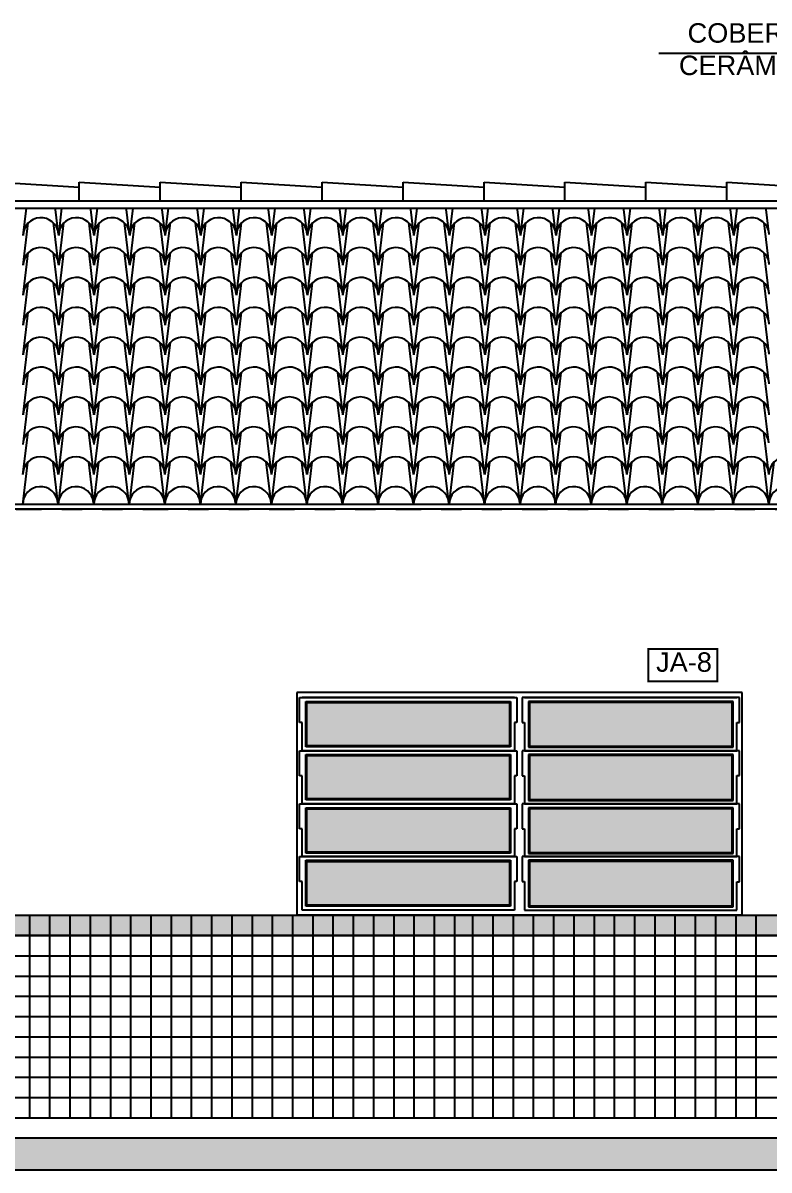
# Model space of a CAD drawing. Extents: x 183 to 373, y 23 to 105.
# Drawn here: x 228.38 to 232.07, y 56.92 to 62.59 of the extents above; entities that cross this region are included whole.
import ezdxf

# ---------------------------------------------------------------- set-up
doc = ezdxf.new("R2010")
doc.units = 0
doc.header["$LTSCALE"] = 0.005
doc.linetypes.add('C5', pattern=[60, 50, -5, 0, -5])
doc.linetypes.add('TRAÇO-2PTOS_P', pattern=[0.625, 0.25, -0.125, 0, -0.125, 0, -0.125])
doc.layers.get('0').update_dxf_attribs({"linetype": 'CONTINUOUS'})
for name, color, linetype in [('01', 1, 'CONTINUOUS'), ('0_HATCH', 1, 'CONTINUOUS'), ('252', 252, 'CONTINUOUS'), ('A-01', 1, 'CONTINUOUS'), ('A-CHAO_FACHADA', 8, 'CONTINUOUS'), ('A-COTAS', 1, 'CONTINUOUS'), ('A-HACH', 1, 'CONTINUOUS'), ('ARQ-EXO-1_100', 251, 'C5'), ('ARQ-SMB-1_100', 1, 'CONTINUOUS'), ('ARQ-TXT-1_075', 2, 'CONTINUOUS'), ('BL-AR-TELHA 2', 2, 'CONTINUOUS'), ('TELHA', 3, 'CONTINUOUS')]:
    doc.layers.add(name, color=color, linetype=linetype)
doc.styles.add('ESC-50-A20', font='arial.ttf', dxfattribs={"height": 0.1})
doc.styles.add('FNDE Texto Cota 0025', font='verdana.ttf', dxfattribs={"height": 0.04})
doc.dimstyles.new('FNDE 1-0025', dxfattribs={"dimscale": 5, "dimtxt": 0.04, "dimasz": 0.01, "dimexe": 0.15, "dimexo": 0.15, "dimgap": 0.005, "dimtad": 1, "dimzin": 1, "dimdsep": 46, "dimtxsty": 'FNDE Texto Cota 0025', "dimblk": 'tic', "dimcen": 0.015, "dimdle": 0.15, "dimse1": 1, "dimse2": 1, "dimclrd": 251, "dimclre": 251, "dimclrt": 256, "dimaunit": 1, "dimadec": 3, "dimazin": 0, "dimtfac": 1, "dimtix": 1, "dimtmove": 2, "dimatfit": 3, "dimfxl": 0.15, "dimtvp": 1, "dimtolj": 1, "dimtzin": 0, "dimarcsym": 0})

# ---------------------------------------------------------------- blocks, each defined once
blk = doc.blocks.new('tic')
at = {"color": 251}
for p, q in [((-1, 0), (1, 0)), ((0, -1), (0, 1))]:
    blk.add_line(p, q, dxfattribs=at)
blk.add_line((-0.6, -0.6), (0.6, 0.6))

msp = doc.modelspace()

# ---------------------------------------------------------------- hatches: boundary and pattern name
at = {"layer": '0_HATCH'}
msp.add_hatch(color=160, dxfattribs=at).paths.add_polyline_path([(265.7723, 58.0804), (208.5873, 58.0804), (208.5873, 58.1804), (265.7723, 58.1804)])
at = {"layer": 'A-COTAS'}
h = msp.add_hatch(color=256, dxfattribs=at)
h.set_gradient(color1=(91, 91, 91), one_color=1, tint=1, name='INVHEMISPHERICAL')
h.paths.add_polyline_path([(229.7867, 59.2318), (229.7867, 59.0173), (230.7879, 59.0173), (230.7879, 59.2318)])
h.paths.add_polyline_path([(229.7867, 58.9693), (229.7867, 58.7548), (230.7879, 58.7548), (230.7879, 58.9693)])
h.paths.add_polyline_path([(229.7867, 58.7068), (229.7867, 58.4923), (230.7879, 58.4923), (230.7879, 58.7068)])
h.paths.add_polyline_path([(229.7867, 58.4468), (229.7867, 58.2298), (230.7879, 58.2298), (230.7879, 58.4468)])
h.paths.add_polyline_path([(231.8879, 59.015), (231.8879, 59.2318), (230.8867, 59.2318), (230.8867, 59.015)])
h.paths.add_polyline_path([(231.8879, 58.7525), (231.8879, 58.9693), (230.8867, 58.9693), (230.8867, 58.7525)])
h.paths.add_polyline_path([(231.8879, 58.49), (231.8879, 58.7068), (230.8867, 58.7068), (230.8867, 58.49)])
h.paths.add_polyline_path([(230.8867, 58.4468), (230.8867, 58.2275), (231.8879, 58.2275), (231.8879, 58.4468)])
at = {"layer": 'A-HACH'}
msp.add_hatch(color=254, dxfattribs=at).paths.add_polyline_path([(206.7463, 57.0804), (206.7463, 56.9223), (267.1707, 56.9223), (267.1707, 57.0804)])

# ---------------------------------------------------------------- linework, layer by layer
at = {"layer": '01', "color": 251}
msp.add_line((208.5873, 58.0804, -6.6453), (265.7723, 58.0804, -6.6453), dxfattribs=at)
at = {"layer": '252'}
for p, q in [((228.4173, 57.1804, 6.6453), (228.4173, 58.1804, 6.6453)), ((228.5173, 57.1804, 6.6453), (228.5173, 58.1804, 6.6453)), ((228.5173, 57.1804, 6.6453), (228.5173, 58.1804, 6.6453)), ((228.6173, 57.1804, 6.6453), (228.6173, 58.1804, 6.6453)), ((228.7173, 57.1804, 6.6453), (228.7173, 58.1804, 6.6453)), ((228.8173, 57.1804, 6.6453), (228.8173, 58.1804, 6.6453)), ((228.9173, 57.1804, 6.6453), (228.9173, 58.1804, 6.6453)), ((229.0173, 57.1804, 6.6453), (229.0173, 58.1804, 6.6453)), ((229.1173, 57.1804, 6.6453), (229.1173, 58.1804, 6.6453)), ((229.2173, 57.1804, 6.6453), (229.2173, 58.1804, 6.6453)), ((229.3173, 57.1804, 6.6453), (229.3173, 58.1804, 6.6453)), ((229.4173, 57.1804, 6.6453), (229.4173, 58.1804, 6.6453)), ((229.5173, 57.1804, 6.6453), (229.5173, 58.1804, 6.6453)), ((229.6173, 57.1804, 6.6453), (229.6173, 58.1804, 6.6453)), ((229.7173, 57.1804, 6.6453), (229.7173, 58.1804, 6.6453)), ((229.8173, 57.1804, 6.6453), (229.8173, 58.1804, 6.6453)), ((229.9173, 57.1804, 6.6453), (229.9173, 58.1804, 6.6453)), ((230.0173, 57.1804, 6.6453), (230.0173, 58.1804, 6.6453)), ((230.1173, 57.1804, 6.6453), (230.1173, 58.1804, 6.6453)), ((230.1173, 57.1804, 6.6453), (230.1173, 58.1804, 6.6453)), ((230.2173, 57.1804, 6.6453), (230.2173, 58.1804, 6.6453)), ((230.3173, 57.1804, 6.6453), (230.3173, 58.1804, 6.6453)), ((230.4173, 57.1804, 6.6453), (230.4173, 58.1804, 6.6453)), ((230.4173, 57.1804, 6.6453), (230.4173, 58.1804, 6.6453)), ((230.5173, 57.1804, 6.6453), (230.5173, 58.1804, 6.6453)), ((230.6073, 57.1804, 9.9679), (230.6073, 58.1804, 9.9679)), ((230.7073, 57.1804, 9.9679), (230.7073, 58.1804, 9.9679)), ((230.8073, 57.1804, 9.9679), (230.8073, 58.1804, 9.9679)), ((230.9073, 57.1804, 9.9679), (230.9073, 58.1804, 9.9679)), ((231.0073, 57.1804, 9.9679), (231.0073, 58.1804, 9.9679)), ((231.1073, 57.1804, 9.9679), (231.1073, 58.1804, 9.9679)), ((231.2073, 57.1804, 9.9679), (231.2073, 58.1804, 9.9679)), ((231.3073, 57.1804, 9.9679), (231.3073, 58.1804, 9.9679)), ((231.4073, 57.1804, 9.9679), (231.4073, 58.1804, 9.9679)), ((231.5073, 57.1804, 9.9679), (231.5073, 58.1804, 9.9679)), ((231.6073, 57.1804, 9.9679), (231.6073, 58.1804, 9.9679)), ((231.7073, 57.1804, 9.9679), (231.7073, 58.1804, 9.9679)), ((231.8073, 57.1804, 9.9679), (231.8073, 58.1804, 9.9679)), ((231.9073, 57.1804, 9.9679), (231.9073, 58.1804, 9.9679)), ((232.0073, 57.1804, 9.9679), (232.0073, 58.1804, 9.9679)), ((208.5873, 57.9804, 3.3226), (265.7723, 57.9804, -3.3226)), ((208.5873, 57.8804, 3.3226), (265.7723, 57.8804, -3.3226)), ((208.5873, 57.7804, 3.3226), (265.7723, 57.7804, -3.3226)), ((208.5873, 57.6804, 3.3226), (265.7723, 57.6804, -3.3226)), ((208.5873, 57.5804, 3.3226), (265.7723, 57.5804, -3.3226)), ((208.5873, 57.4804, 3.3226), (265.7723, 57.4804, -3.3226)), ((208.5873, 57.3804, 3.3226), (265.7723, 57.3804, -3.3226)), ((208.5873, 57.2804, 3.3226), (265.7723, 57.2804, -3.3226))]:
    msp.add_line(p, q, dxfattribs=at)
at = {"layer": '252', "linetype": 'Continuous', "elevation": 3.3226}
msp.add_lwpolyline([(265.7723, 58.0804), (208.5873, 58.0804), (208.5873, 58.1804), (265.7723, 58.1804)], close=True, dxfattribs=at)
at = {"layer": 'A-01', "color": 3}
for p, q in [((228.2622, 61.7999), (228.6622, 61.7753)), ((228.6622, 61.7999), (229.0622, 61.7753)), ((228.6622, 61.7078), (228.6622, 61.7999)), ((229.0622, 61.7078), (229.0622, 61.7999)), ((229.0622, 61.7999), (229.4622, 61.7753)), ((229.4622, 61.7078), (229.4622, 61.7999)), ((229.4622, 61.7999), (229.8622, 61.7753)), ((229.8622, 61.7078), (229.8622, 61.7999)), ((229.8622, 61.7999), (230.2622, 61.7753)), ((230.2622, 61.7999), (230.6622, 61.7753)), ((230.2622, 61.7078), (230.2622, 61.7999)), ((230.6622, 61.7078), (230.6622, 61.7999)), ((230.6622, 61.7999), (231.0622, 61.7753)), ((231.0622, 61.7078), (231.0622, 61.7999)), ((231.0622, 61.7999), (231.4622, 61.7753)), ((231.4622, 61.7078), (231.4622, 61.7999)), ((231.4622, 61.7999), (231.8622, 61.7753)), ((231.8622, 61.7999), (232.2622, 61.7753)), ((231.8622, 61.7078), (231.8622, 61.7999)), ((212.5123, 61.7078), (261.8473, 61.7078)), ((212.5123, 61.6717), (261.8473, 61.6717))]:
    msp.add_line(p, q, dxfattribs=at)
at = {"layer": 'A-01', "color": 5}
msp.add_line((207.9873, 57.1804), (266.3723, 57.1804), dxfattribs=at)
at = {"layer": 'A-01', "color": 8}
msp.add_line((267.1707, 56.9223), (206.7463, 56.9223), dxfattribs=at)
at = {"layer": 'A-CHAO_FACHADA', "color": 6}
msp.add_line((267.1707, 57.0804), (206.7463, 57.0804), dxfattribs=at)
at = {"layer": 'A-COTAS'}
for p, q in [((231.9373, 59.2812), (229.7373, 59.2812)), ((229.7373, 59.2812), (229.7373, 58.1812)), ((229.75, 59.2558), (230.8246, 59.2558)), ((229.75, 59.1323), (229.75, 59.2558)), ((230.8119, 59.2558), (229.7627, 59.2558)), ((230.8246, 59.2558), (230.8246, 59.1323)), ((231.9246, 59.2558), (230.85, 59.2558)), ((230.85, 59.2558), (230.85, 59.1323)), ((230.8627, 59.2558), (231.9119, 59.2558)), ((231.9246, 59.1325), (231.9246, 59.2558)), ((231.9373, 58.1812), (231.9373, 59.2812)), ((229.7817, 59.2368), (230.7929, 59.2368)), ((229.7817, 59.0123), (229.7817, 59.2368)), ((229.7867, 59.2318), (230.7879, 59.2318)), ((229.7867, 59.0173), (229.7867, 59.2318)), ((230.7879, 59.2318), (230.7879, 59.0173)), ((230.7929, 59.2368), (230.7929, 59.0123)), ((231.8929, 59.2368), (230.8817, 59.2368)), ((230.8817, 59.2368), (230.8817, 59.01)), ((231.8879, 59.2318), (230.8867, 59.2318)), ((230.8867, 59.2318), (230.8867, 59.015)), ((231.8879, 59.015), (231.8879, 59.2318)), ((231.8929, 59.01), (231.8929, 59.2368)), ((229.7627, 59.1323), (229.75, 59.1323)), ((229.7627, 58.9933), (229.7627, 59.1323)), ((230.8246, 59.1323), (230.8119, 59.1323)), ((230.8119, 59.1323), (230.8119, 58.9933)), ((230.85, 59.1323), (230.8627, 59.1323)), ((230.8627, 59.1323), (230.8627, 58.9933)), ((231.9119, 58.9933), (231.9119, 59.1325)), ((231.9119, 59.1325), (231.9246, 59.1325)), ((229.75, 58.9933), (230.8246, 58.9933)), ((229.75, 58.8698), (229.75, 58.9933)), ((230.8119, 58.9933), (229.7627, 58.9933)), ((230.8119, 58.9933), (229.7627, 58.9933)), ((230.7929, 59.0123), (229.7817, 59.0123)), ((229.7817, 58.9743), (230.7929, 58.9743)), ((229.7817, 58.7498), (229.7817, 58.9743)), ((230.7879, 59.0173), (229.7867, 59.0173)), ((229.7867, 58.9693), (230.7879, 58.9693)), ((229.7867, 58.7548), (229.7867, 58.9693)), ((230.7879, 58.9693), (230.7879, 58.7548)), ((230.7929, 58.9743), (230.7929, 58.7498)), ((230.8246, 58.9933), (230.8246, 58.8698)), ((231.9246, 58.9933), (230.85, 58.9933)), ((230.85, 58.9933), (230.85, 58.8698)), ((230.8627, 58.9933), (231.9119, 58.9933)), ((230.8627, 58.9933), (231.9119, 58.9933)), ((230.8817, 59.01), (231.8929, 59.01)), ((231.8929, 58.9743), (230.8817, 58.9743)), ((230.8817, 58.9743), (230.8817, 58.7475)), ((230.8867, 59.015), (231.8879, 59.015)), ((231.8879, 58.9693), (230.8867, 58.9693)), ((230.8867, 58.9693), (230.8867, 58.7525)), ((231.8879, 58.7525), (231.8879, 58.9693)), ((231.8929, 58.7475), (231.8929, 58.9743)), ((231.9246, 58.87), (231.9246, 58.9933)), ((229.7627, 58.8698), (229.75, 58.8698)), ((229.7627, 58.7308), (229.7627, 58.8698)), ((230.8246, 58.8698), (230.8119, 58.8698)), ((230.8119, 58.8698), (230.8119, 58.7308)), ((230.85, 58.8698), (230.8627, 58.8698)), ((230.8627, 58.8698), (230.8627, 58.7308)), ((231.9119, 58.7308), (231.9119, 58.87)), ((231.9119, 58.87), (231.9246, 58.87)), ((230.7929, 58.7498), (229.7817, 58.7498)), ((230.7879, 58.7548), (229.7867, 58.7548)), ((230.8817, 58.7475), (231.8929, 58.7475)), ((230.8867, 58.7525), (231.8879, 58.7525)), ((229.75, 58.7308), (230.8246, 58.7308)), ((229.75, 58.6073), (229.75, 58.7308)), ((230.8119, 58.7308), (229.7627, 58.7308)), ((230.8119, 58.7308), (229.7627, 58.7308)), ((229.7817, 58.7118), (230.7929, 58.7118)), ((229.7817, 58.4873), (229.7817, 58.7118)), ((229.7867, 58.7068), (230.7879, 58.7068)), ((229.7867, 58.4923), (229.7867, 58.7068)), ((230.7879, 58.7068), (230.7879, 58.4923)), ((230.7929, 58.7118), (230.7929, 58.4873)), ((230.8246, 58.7308), (230.8246, 58.6073)), ((231.9246, 58.7308), (230.85, 58.7308)), ((230.85, 58.7308), (230.85, 58.6073)), ((230.8627, 58.7308), (231.9119, 58.7308)), ((230.8627, 58.7308), (231.9119, 58.7308)), ((231.8929, 58.7118), (230.8817, 58.7118)), ((230.8817, 58.7118), (230.8817, 58.485)), ((231.8879, 58.7068), (230.8867, 58.7068)), ((230.8867, 58.7068), (230.8867, 58.49)), ((231.8879, 58.49), (231.8879, 58.7068)), ((231.8929, 58.485), (231.8929, 58.7118)), ((231.9246, 58.6075), (231.9246, 58.7308)), ((229.7627, 58.6073), (229.75, 58.6073)), ((229.7627, 58.4708), (229.7627, 58.6073)), ((230.8246, 58.6073), (230.8119, 58.6073)), ((230.8119, 58.6073), (230.8119, 58.4708)), ((230.85, 58.6073), (230.8627, 58.6073)), ((230.8627, 58.6073), (230.8627, 58.4708)), ((231.9119, 58.4708), (231.9119, 58.6075)), ((231.9119, 58.6075), (231.9246, 58.6075)), ((229.75, 58.4708), (230.8246, 58.4708)), ((229.75, 58.3473), (229.75, 58.4708)), ((230.8119, 58.4708), (229.7627, 58.4708)), ((230.8119, 58.4708), (229.7627, 58.4708)), ((230.7929, 58.4873), (229.7817, 58.4873)), ((230.7879, 58.4923), (229.7867, 58.4923)), ((230.8246, 58.4708), (230.8246, 58.3473)), ((231.9246, 58.4708), (230.85, 58.4708)), ((230.85, 58.4708), (230.85, 58.3473)), ((230.8627, 58.4708), (231.9119, 58.4708)), ((230.8627, 58.4708), (231.9119, 58.4708)), ((230.8817, 58.485), (231.8929, 58.485)), ((230.8867, 58.49), (231.8879, 58.49)), ((231.9246, 58.345), (231.9246, 58.4708)), ((229.7817, 58.4518), (230.7929, 58.4518)), ((229.7817, 58.2248), (229.7817, 58.4518)), ((229.7867, 58.4468), (230.7879, 58.4468)), ((229.7867, 58.2298), (229.7867, 58.4468)), ((230.7879, 58.4468), (230.7879, 58.2298)), ((230.7929, 58.4518), (230.7929, 58.2248)), ((231.8929, 58.4518), (230.8817, 58.4518)), ((230.8817, 58.4518), (230.8817, 58.2225)), ((231.8879, 58.4468), (230.8867, 58.4468)), ((230.8867, 58.4468), (230.8867, 58.2275)), ((231.8879, 58.2275), (231.8879, 58.4468)), ((231.8929, 58.2225), (231.8929, 58.4518)), ((229.7627, 58.3473), (229.75, 58.3473)), ((229.7627, 58.2058), (229.7627, 58.3473)), ((230.8246, 58.3473), (230.8119, 58.3473)), ((230.8119, 58.3473), (230.8119, 58.2058)), ((230.85, 58.3473), (230.8627, 58.3473)), ((230.8627, 58.3473), (230.8627, 58.2058)), ((231.9119, 58.2058), (231.9119, 58.345)), ((231.9119, 58.345), (231.9246, 58.345)), ((231.9373, 58.1812), (229.7373, 58.1812)), ((230.8119, 58.2058), (229.7627, 58.2058)), ((230.7929, 58.2248), (229.7817, 58.2248)), ((230.7879, 58.2298), (229.7867, 58.2298)), ((230.8627, 58.2058), (231.9119, 58.2058)), ((230.8817, 58.2225), (231.8929, 58.2225)), ((230.8867, 58.2275), (231.8879, 58.2275))]:
    msp.add_line(p, q, dxfattribs=at)
at = {"layer": 'ARQ-EXO-1_100', "color": 252, "linetype": 'TRAÇO-2PTOS_P', "ltscale": 100}
for p, q in [((205.8509, 60.1854), (267.1957, 60.1854)), ((205.8509, 57.1804), (267.1957, 57.1804))]:
    msp.add_line(p, q, dxfattribs=at)
at = {"layer": 'ARQ-SMB-1_100', "color": 252, "ltscale": 10, "const_width": 0.0107}
msp.add_lwpolyline([(231.4736, 59.3357), (231.8146, 59.3357), (231.8146, 59.4957), (231.4736, 59.4957)], close=True, dxfattribs=at)
at = {"layer": 'BL-AR-TELHA 2'}
for p, q in [((228.3848, 61.5376), (228.4009, 61.6717)), ((228.5592, 61.5423), (228.5443, 61.6661)), ((228.5603, 61.5376), (228.5765, 61.6717)), ((228.7348, 61.5423), (228.7199, 61.6661)), ((228.7359, 61.5376), (228.7521, 61.6717)), ((228.9103, 61.5423), (228.8954, 61.6661)), ((228.9115, 61.5376), (228.9276, 61.6717)), ((229.0859, 61.5423), (229.071, 61.6661)), ((229.0871, 61.5376), (229.1032, 61.6717)), ((229.2615, 61.5423), (229.2466, 61.6661)), ((229.2626, 61.5376), (229.2788, 61.6717)), ((229.4371, 61.5423), (229.4222, 61.6661)), ((229.4382, 61.5376), (229.4543, 61.6717)), ((229.6126, 61.5423), (229.5977, 61.6661)), ((229.6138, 61.5376), (229.6299, 61.6717)), ((229.7882, 61.5423), (229.7733, 61.6661)), ((229.7893, 61.5376), (229.8055, 61.6717)), ((229.9638, 61.5423), (229.9489, 61.6661)), ((229.9649, 61.5376), (229.9811, 61.6717)), ((230.1393, 61.5423), (230.1244, 61.6661)), ((230.1405, 61.5376), (230.1566, 61.6717)), ((230.3149, 61.5423), (230.3, 61.6661)), ((230.316, 61.5376), (230.3322, 61.6717)), ((230.4905, 61.5423), (230.4756, 61.6661)), ((230.4916, 61.5376), (230.5078, 61.6717)), ((230.666, 61.5423), (230.6511, 61.6661)), ((230.6672, 61.5376), (230.6833, 61.6717)), ((230.8416, 61.5423), (230.8267, 61.6661)), ((230.8428, 61.5376), (230.8589, 61.6717)), ((231.0172, 61.5423), (231.0023, 61.6661)), ((231.0183, 61.5376), (231.0345, 61.6717)), ((231.1928, 61.5423), (231.1779, 61.6661)), ((231.1939, 61.5376), (231.21, 61.6717)), ((231.3683, 61.5423), (231.3534, 61.6661)), ((231.3695, 61.5376), (231.3856, 61.6717)), ((231.5439, 61.5423), (231.529, 61.6661)), ((231.545, 61.5376), (231.5612, 61.6717)), ((231.7195, 61.5423), (231.7046, 61.6661)), ((231.7206, 61.5376), (231.7368, 61.6717)), ((231.895, 61.5423), (231.8801, 61.6661)), ((231.8962, 61.5376), (231.9123, 61.6717)), ((232.0706, 61.5423), (232.0557, 61.6661)), ((228.3848, 61.39), (228.4099, 61.599)), ((228.5592, 61.3948), (228.5346, 61.599)), ((228.5603, 61.39), (228.5855, 61.599)), ((228.7348, 61.3948), (228.7102, 61.599)), ((228.7359, 61.39), (228.7611, 61.599)), ((228.9103, 61.3948), (228.8858, 61.599)), ((228.9115, 61.39), (228.9366, 61.599)), ((229.0859, 61.3948), (229.0613, 61.599)), ((229.0871, 61.39), (229.1122, 61.599)), ((229.2615, 61.3948), (229.2369, 61.599)), ((229.2626, 61.39), (229.2878, 61.599)), ((229.4371, 61.3948), (229.4125, 61.599)), ((229.4382, 61.39), (229.4634, 61.599)), ((229.6126, 61.3948), (229.588, 61.599)), ((229.6138, 61.39), (229.6389, 61.599)), ((229.7882, 61.3948), (229.7636, 61.599)), ((229.7893, 61.39), (229.8145, 61.599)), ((229.9638, 61.3948), (229.9392, 61.599)), ((229.9649, 61.39), (229.9901, 61.599)), ((230.1393, 61.3948), (230.1148, 61.599)), ((230.1405, 61.39), (230.1656, 61.599)), ((230.3149, 61.3948), (230.2903, 61.599)), ((230.316, 61.39), (230.3412, 61.599)), ((230.4905, 61.3948), (230.4659, 61.599)), ((230.4916, 61.39), (230.5168, 61.599)), ((230.666, 61.3948), (230.6415, 61.599)), ((230.6672, 61.39), (230.6923, 61.599)), ((230.8416, 61.3948), (230.817, 61.599)), ((230.8428, 61.39), (230.8679, 61.599)), ((231.0172, 61.3948), (230.9926, 61.599)), ((231.0183, 61.39), (231.0435, 61.599)), ((231.1928, 61.3948), (231.1682, 61.599)), ((231.1939, 61.39), (231.219, 61.599)), ((231.3683, 61.3948), (231.3437, 61.599)), ((231.3695, 61.39), (231.3946, 61.599)), ((231.5439, 61.3948), (231.5193, 61.599)), ((231.545, 61.39), (231.5702, 61.599)), ((231.7195, 61.3948), (231.6949, 61.599)), ((231.7206, 61.39), (231.7458, 61.599)), ((231.895, 61.3948), (231.8705, 61.599)), ((231.8962, 61.39), (231.9213, 61.599)), ((232.0706, 61.3948), (232.046, 61.599)), ((228.3848, 61.2425), (228.4099, 61.4514)), ((228.5592, 61.2472), (228.5346, 61.4514)), ((228.5603, 61.2425), (228.5855, 61.4514)), ((228.7348, 61.2472), (228.7102, 61.4514)), ((228.7359, 61.2425), (228.7611, 61.4514)), ((228.9103, 61.2472), (228.8858, 61.4514)), ((228.9115, 61.2425), (228.9366, 61.4514)), ((229.0859, 61.2472), (229.0613, 61.4514)), ((229.0871, 61.2425), (229.1122, 61.4514)), ((229.2615, 61.2472), (229.2369, 61.4514)), ((229.2626, 61.2425), (229.2878, 61.4514)), ((229.4371, 61.2472), (229.4125, 61.4514)), ((229.4382, 61.2425), (229.4634, 61.4514)), ((229.6126, 61.2472), (229.588, 61.4514)), ((229.6138, 61.2425), (229.6389, 61.4514)), ((229.7882, 61.2472), (229.7636, 61.4514)), ((229.7893, 61.2425), (229.8145, 61.4514)), ((229.9638, 61.2472), (229.9392, 61.4514)), ((229.9649, 61.2425), (229.9901, 61.4514)), ((230.1393, 61.2472), (230.1148, 61.4514)), ((230.1405, 61.2425), (230.1656, 61.4514)), ((230.3149, 61.2472), (230.2903, 61.4514)), ((230.316, 61.2425), (230.3412, 61.4514)), ((230.4905, 61.2472), (230.4659, 61.4514)), ((230.4916, 61.2425), (230.5168, 61.4514)), ((230.666, 61.2472), (230.6415, 61.4514)), ((230.6672, 61.2425), (230.6923, 61.4514)), ((230.8416, 61.2472), (230.817, 61.4514)), ((230.8428, 61.2425), (230.8679, 61.4514)), ((231.0172, 61.2472), (230.9926, 61.4514)), ((231.0183, 61.2425), (231.0435, 61.4514)), ((231.1928, 61.2472), (231.1682, 61.4514)), ((231.1939, 61.2425), (231.219, 61.4514)), ((231.3683, 61.2472), (231.3437, 61.4514)), ((231.3695, 61.2425), (231.3946, 61.4514)), ((231.5439, 61.2472), (231.5193, 61.4514)), ((231.545, 61.2425), (231.5702, 61.4514)), ((231.7195, 61.2472), (231.6949, 61.4514)), ((231.7206, 61.2425), (231.7458, 61.4514)), ((231.895, 61.2472), (231.8705, 61.4514)), ((231.8962, 61.2425), (231.9213, 61.4514)), ((232.0706, 61.2472), (232.046, 61.4514)), ((228.3848, 61.0949), (228.4099, 61.3039)), ((228.5592, 61.0997), (228.5346, 61.3039)), ((228.5603, 61.0949), (228.5855, 61.3039)), ((228.7348, 61.0997), (228.7102, 61.3039)), ((228.7359, 61.0949), (228.7611, 61.3039)), ((228.9103, 61.0997), (228.8858, 61.3039)), ((228.9115, 61.0949), (228.9366, 61.3039)), ((229.0859, 61.0997), (229.0613, 61.3039)), ((229.0871, 61.0949), (229.1122, 61.3039)), ((229.2615, 61.0997), (229.2369, 61.3039)), ((229.2626, 61.0949), (229.2878, 61.3039)), ((229.4371, 61.0997), (229.4125, 61.3039)), ((229.4382, 61.0949), (229.4634, 61.3039)), ((229.6126, 61.0997), (229.588, 61.3039)), ((229.6138, 61.0949), (229.6389, 61.3039)), ((229.7882, 61.0997), (229.7636, 61.3039)), ((229.7893, 61.0949), (229.8145, 61.3039)), ((229.9638, 61.0997), (229.9392, 61.3039)), ((229.9649, 61.0949), (229.9901, 61.3039)), ((230.1393, 61.0997), (230.1148, 61.3039)), ((230.1405, 61.0949), (230.1656, 61.3039)), ((230.3149, 61.0997), (230.2903, 61.3039)), ((230.316, 61.0949), (230.3412, 61.3039)), ((230.4905, 61.0997), (230.4659, 61.3039)), ((230.4916, 61.0949), (230.5168, 61.3039)), ((230.666, 61.0997), (230.6415, 61.3039)), ((230.6672, 61.0949), (230.6923, 61.3039)), ((230.8416, 61.0997), (230.817, 61.3039)), ((230.8428, 61.0949), (230.8679, 61.3039)), ((231.0172, 61.0997), (230.9926, 61.3039)), ((231.0183, 61.0949), (231.0435, 61.3039)), ((231.1928, 61.0997), (231.1682, 61.3039)), ((231.1939, 61.0949), (231.219, 61.3039)), ((231.3683, 61.0997), (231.3437, 61.3039)), ((231.3695, 61.0949), (231.3946, 61.3039)), ((231.5439, 61.0997), (231.5193, 61.3039)), ((231.545, 61.0949), (231.5702, 61.3039)), ((231.7195, 61.0997), (231.6949, 61.3039)), ((231.7206, 61.0949), (231.7458, 61.3039)), ((231.895, 61.0997), (231.8705, 61.3039)), ((231.8962, 61.0949), (231.9213, 61.3039)), ((232.0706, 61.0997), (232.046, 61.3039)), ((228.3848, 60.9474), (228.4099, 61.1563)), ((228.5592, 60.9521), (228.5346, 61.1563)), ((228.5603, 60.9474), (228.5855, 61.1563)), ((228.7348, 60.9521), (228.7102, 61.1563)), ((228.7359, 60.9474), (228.7611, 61.1563)), ((228.9103, 60.9521), (228.8858, 61.1563)), ((228.9115, 60.9474), (228.9366, 61.1563)), ((229.0859, 60.9521), (229.0613, 61.1563)), ((229.0871, 60.9474), (229.1122, 61.1563)), ((229.2615, 60.9521), (229.2369, 61.1563)), ((229.2626, 60.9474), (229.2878, 61.1563)), ((229.4371, 60.9521), (229.4125, 61.1563)), ((229.4382, 60.9474), (229.4634, 61.1563)), ((229.6126, 60.9521), (229.588, 61.1563)), ((229.6138, 60.9474), (229.6389, 61.1563)), ((229.7882, 60.9521), (229.7636, 61.1563)), ((229.7893, 60.9474), (229.8145, 61.1563)), ((229.9638, 60.9521), (229.9392, 61.1563)), ((229.9649, 60.9474), (229.9901, 61.1563)), ((230.1393, 60.9521), (230.1148, 61.1563)), ((230.1405, 60.9474), (230.1656, 61.1563)), ((230.3149, 60.9521), (230.2903, 61.1563)), ((230.316, 60.9474), (230.3412, 61.1563)), ((230.4905, 60.9521), (230.4659, 61.1563)), ((230.4916, 60.9474), (230.5168, 61.1563)), ((230.666, 60.9521), (230.6415, 61.1563)), ((230.6672, 60.9474), (230.6923, 61.1563)), ((230.8416, 60.9521), (230.817, 61.1563)), ((230.8428, 60.9474), (230.8679, 61.1563)), ((231.0172, 60.9521), (230.9926, 61.1563)), ((231.0183, 60.9474), (231.0435, 61.1563)), ((231.1928, 60.9521), (231.1682, 61.1563)), ((231.1939, 60.9474), (231.219, 61.1563)), ((231.3683, 60.9521), (231.3437, 61.1563)), ((231.3695, 60.9474), (231.3946, 61.1563)), ((231.5439, 60.9521), (231.5193, 61.1563)), ((231.545, 60.9474), (231.5702, 61.1563)), ((231.7195, 60.9521), (231.6949, 61.1563)), ((231.7206, 60.9474), (231.7458, 61.1563)), ((231.895, 60.9521), (231.8705, 61.1563)), ((231.8962, 60.9474), (231.9213, 61.1563)), ((232.0706, 60.9521), (232.046, 61.1563)), ((228.3848, 60.7998), (228.4099, 61.0088)), ((228.5592, 60.8046), (228.5346, 61.0088)), ((228.5603, 60.7998), (228.5855, 61.0088)), ((228.7348, 60.8046), (228.7102, 61.0088)), ((228.7359, 60.7998), (228.7611, 61.0088)), ((228.9103, 60.8046), (228.8858, 61.0088)), ((228.9115, 60.7998), (228.9366, 61.0088)), ((229.0859, 60.8046), (229.0613, 61.0088)), ((229.0871, 60.7998), (229.1122, 61.0088)), ((229.2615, 60.8046), (229.2369, 61.0088)), ((229.2626, 60.7998), (229.2878, 61.0088)), ((229.4371, 60.8046), (229.4125, 61.0088)), ((229.4382, 60.7998), (229.4634, 61.0088)), ((229.6126, 60.8046), (229.588, 61.0088)), ((229.6138, 60.7998), (229.6389, 61.0088)), ((229.7882, 60.8046), (229.7636, 61.0088)), ((229.7893, 60.7998), (229.8145, 61.0088)), ((229.9638, 60.8046), (229.9392, 61.0088)), ((229.9649, 60.7998), (229.9901, 61.0088)), ((230.1393, 60.8046), (230.1148, 61.0088)), ((230.1405, 60.7998), (230.1656, 61.0088)), ((230.3149, 60.8046), (230.2903, 61.0088)), ((230.316, 60.7998), (230.3412, 61.0088)), ((230.4905, 60.8046), (230.4659, 61.0088)), ((230.4916, 60.7998), (230.5168, 61.0088)), ((230.666, 60.8046), (230.6415, 61.0088)), ((230.6672, 60.7998), (230.6923, 61.0088)), ((230.8416, 60.8046), (230.817, 61.0088)), ((230.8428, 60.7998), (230.8679, 61.0088)), ((231.0172, 60.8046), (230.9926, 61.0088)), ((231.0183, 60.7998), (231.0435, 61.0088)), ((231.1928, 60.8046), (231.1682, 61.0088)), ((231.1939, 60.7998), (231.219, 61.0088)), ((231.3683, 60.8046), (231.3437, 61.0088)), ((231.3695, 60.7998), (231.3946, 61.0088)), ((231.5439, 60.8046), (231.5193, 61.0088)), ((231.545, 60.7998), (231.5702, 61.0088)), ((231.7195, 60.8046), (231.6949, 61.0088)), ((231.7206, 60.7998), (231.7458, 61.0088)), ((231.895, 60.8046), (231.8705, 61.0088)), ((231.8962, 60.7998), (231.9213, 61.0088)), ((232.0706, 60.8046), (232.046, 61.0088)), ((228.3848, 60.6523), (228.4099, 60.8612)), ((228.5592, 60.657), (228.5346, 60.8612)), ((228.5603, 60.6523), (228.5855, 60.8612)), ((228.7348, 60.657), (228.7102, 60.8612)), ((228.7359, 60.6523), (228.7611, 60.8612)), ((228.9103, 60.657), (228.8858, 60.8612)), ((228.9115, 60.6523), (228.9366, 60.8612)), ((229.0859, 60.657), (229.0613, 60.8612)), ((229.0871, 60.6523), (229.1122, 60.8612)), ((229.2615, 60.657), (229.2369, 60.8612)), ((229.2626, 60.6523), (229.2878, 60.8612)), ((229.4371, 60.657), (229.4125, 60.8612)), ((229.4382, 60.6523), (229.4634, 60.8612)), ((229.6126, 60.657), (229.588, 60.8612)), ((229.6138, 60.6523), (229.6389, 60.8612)), ((229.7882, 60.657), (229.7636, 60.8612)), ((229.7893, 60.6523), (229.8145, 60.8612)), ((229.9638, 60.657), (229.9392, 60.8612)), ((229.9649, 60.6523), (229.9901, 60.8612)), ((230.1393, 60.657), (230.1148, 60.8612)), ((230.1405, 60.6523), (230.1656, 60.8612)), ((230.3149, 60.657), (230.2903, 60.8612)), ((230.316, 60.6523), (230.3412, 60.8612)), ((230.4905, 60.657), (230.4659, 60.8612)), ((230.4916, 60.6523), (230.5168, 60.8612)), ((230.666, 60.657), (230.6415, 60.8612)), ((230.6672, 60.6523), (230.6923, 60.8612)), ((230.8416, 60.657), (230.817, 60.8612)), ((230.8428, 60.6523), (230.8679, 60.8612)), ((231.0172, 60.657), (230.9926, 60.8612)), ((231.0183, 60.6523), (231.0435, 60.8612)), ((231.1928, 60.657), (231.1682, 60.8612)), ((231.1939, 60.6523), (231.219, 60.8612)), ((231.3683, 60.657), (231.3437, 60.8612)), ((231.3695, 60.6523), (231.3946, 60.8612)), ((231.5439, 60.657), (231.5193, 60.8612)), ((231.545, 60.6523), (231.5702, 60.8612)), ((231.7195, 60.657), (231.6949, 60.8612)), ((231.7206, 60.6523), (231.7458, 60.8612)), ((231.895, 60.657), (231.8705, 60.8612)), ((231.8962, 60.6523), (231.9213, 60.8612)), ((232.0706, 60.657), (232.046, 60.8612)), ((228.3842, 60.5047), (228.4094, 60.7137)), ((228.5581, 60.5142), (228.5341, 60.7137)), ((228.5598, 60.5047), (228.5849, 60.7137)), ((228.7336, 60.5142), (228.7096, 60.7137)), ((228.7353, 60.5047), (228.7605, 60.7137)), ((228.9092, 60.5142), (228.8852, 60.7137)), ((228.9109, 60.5047), (228.9361, 60.7137)), ((229.0848, 60.5142), (229.0608, 60.7137)), ((229.0865, 60.5047), (229.1116, 60.7137)), ((229.2603, 60.5142), (229.2363, 60.7137)), ((229.2621, 60.5047), (229.2872, 60.7137)), ((229.4359, 60.5142), (229.4119, 60.7137)), ((229.4376, 60.5047), (229.4628, 60.7137)), ((229.6115, 60.5142), (229.5875, 60.7137)), ((229.6132, 60.5047), (229.6384, 60.7137)), ((229.7871, 60.5142), (229.763, 60.7137)), ((229.7888, 60.5047), (229.8139, 60.7137)), ((229.9626, 60.5142), (229.9386, 60.7137)), ((229.9643, 60.5047), (229.9895, 60.7137)), ((230.1382, 60.5142), (230.1142, 60.7137)), ((230.1399, 60.5047), (230.1651, 60.7137)), ((230.3138, 60.5142), (230.2898, 60.7137)), ((230.3155, 60.5047), (230.3406, 60.7137)), ((230.4893, 60.5142), (230.4653, 60.7137)), ((230.491, 60.5047), (230.5162, 60.7137)), ((230.6649, 60.5142), (230.6409, 60.7137)), ((230.6666, 60.5047), (230.6918, 60.7137)), ((230.8405, 60.5142), (230.8165, 60.7137)), ((230.8422, 60.5047), (230.8673, 60.7137)), ((231.016, 60.5142), (230.992, 60.7137)), ((231.0178, 60.5047), (231.0429, 60.7137)), ((231.1916, 60.5142), (231.1676, 60.7137)), ((231.1933, 60.5047), (231.2185, 60.7137)), ((231.3672, 60.5142), (231.3432, 60.7137)), ((231.3689, 60.5047), (231.394, 60.7137)), ((231.5428, 60.5142), (231.5187, 60.7137)), ((231.5445, 60.5047), (231.5696, 60.7137)), ((231.7183, 60.5142), (231.6943, 60.7137)), ((231.72, 60.5047), (231.7452, 60.7137)), ((231.8939, 60.5142), (231.8699, 60.7137)), ((231.8956, 60.5047), (231.9208, 60.7137)), ((232.0695, 60.5142), (232.0455, 60.7137)), ((228.3836, 60.3572), (228.4088, 60.5661)), ((228.5581, 60.3619), (228.5335, 60.5661)), ((228.5592, 60.3572), (228.5844, 60.5661)), ((228.7336, 60.3619), (228.7091, 60.5661)), ((228.7348, 60.3572), (228.7599, 60.5661)), ((228.9092, 60.3619), (228.8846, 60.5661)), ((228.9103, 60.3572), (228.9355, 60.5661)), ((229.0848, 60.3619), (229.0602, 60.5661)), ((229.0859, 60.3572), (229.1111, 60.5661)), ((229.2603, 60.3619), (229.2358, 60.5661)), ((229.2615, 60.3572), (229.2866, 60.5661)), ((229.4359, 60.3619), (229.4113, 60.5661)), ((229.4371, 60.3572), (229.4622, 60.5661)), ((229.6115, 60.3619), (229.5869, 60.5661)), ((229.6126, 60.3572), (229.6378, 60.5661)), ((229.7871, 60.3619), (229.7625, 60.5661)), ((229.7882, 60.3572), (229.8134, 60.5661)), ((229.9626, 60.3619), (229.938, 60.5661)), ((229.9638, 60.3572), (229.9889, 60.5661)), ((230.1382, 60.3619), (230.1136, 60.5661)), ((230.1393, 60.3572), (230.1645, 60.5661)), ((230.3138, 60.3619), (230.2892, 60.5661)), ((230.3149, 60.3572), (230.3401, 60.5661)), ((230.4893, 60.3619), (230.4648, 60.5661)), ((230.4905, 60.3572), (230.5156, 60.5661)), ((230.6649, 60.3619), (230.6403, 60.5661)), ((230.666, 60.3572), (230.6912, 60.5661)), ((230.8405, 60.3619), (230.8159, 60.5661)), ((230.8416, 60.3572), (230.8668, 60.5661)), ((231.016, 60.3619), (230.9915, 60.5661)), ((231.0172, 60.3572), (231.0423, 60.5661)), ((231.1916, 60.3619), (231.167, 60.5661)), ((231.1928, 60.3572), (231.2179, 60.5661)), ((231.3672, 60.3619), (231.3426, 60.5661)), ((231.3683, 60.3572), (231.3935, 60.5661)), ((231.5428, 60.3619), (231.5182, 60.5661)), ((231.5439, 60.3572), (231.569, 60.5661)), ((231.7183, 60.3619), (231.6937, 60.5661)), ((231.7195, 60.3572), (231.7446, 60.5661)), ((231.8939, 60.3619), (231.8693, 60.5661)), ((231.895, 60.3572), (231.9202, 60.5661)), ((232.0695, 60.3619), (232.0449, 60.5661)), ((228.3831, 60.2096), (228.4082, 60.4186)), ((228.5581, 60.2096), (228.5329, 60.4186)), ((228.5586, 60.2096), (228.5838, 60.4186)), ((228.7336, 60.2096), (228.7085, 60.4186)), ((228.7342, 60.2096), (228.7594, 60.4186)), ((228.9092, 60.2096), (228.8841, 60.4186)), ((228.9098, 60.2096), (228.9349, 60.4186)), ((229.0848, 60.2096), (229.0596, 60.4186)), ((229.0853, 60.2096), (229.1105, 60.4186)), ((229.2603, 60.2096), (229.2352, 60.4186)), ((229.2609, 60.2096), (229.2861, 60.4186)), ((229.4359, 60.2096), (229.4108, 60.4186)), ((229.4365, 60.2096), (229.4616, 60.4186)), ((229.6115, 60.2096), (229.5863, 60.4186)), ((229.6121, 60.2096), (229.6372, 60.4186)), ((229.7871, 60.2096), (229.7619, 60.4186)), ((229.7876, 60.2096), (229.8128, 60.4186)), ((229.9626, 60.2096), (229.9375, 60.4186)), ((229.9632, 60.2096), (229.9884, 60.4186)), ((230.1382, 60.2096), (230.113, 60.4186)), ((230.1388, 60.2096), (230.1639, 60.4186)), ((230.3138, 60.2096), (230.2886, 60.4186)), ((230.3143, 60.2096), (230.3395, 60.4186)), ((230.4893, 60.2096), (230.4642, 60.4186)), ((230.4899, 60.2096), (230.5151, 60.4186)), ((230.6649, 60.2096), (230.6398, 60.4186)), ((230.6655, 60.2096), (230.6906, 60.4186)), ((230.8405, 60.2096), (230.8153, 60.4186)), ((230.841, 60.2096), (230.8662, 60.4186)), ((231.016, 60.2096), (230.9909, 60.4186)), ((231.0166, 60.2096), (231.0418, 60.4186)), ((231.1916, 60.2096), (231.1665, 60.4186)), ((231.1922, 60.2096), (231.2173, 60.4186)), ((231.3672, 60.2096), (231.342, 60.4186)), ((231.3678, 60.2096), (231.3929, 60.4186)), ((231.5428, 60.2096), (231.5176, 60.4186)), ((231.5433, 60.2096), (231.5685, 60.4186)), ((231.7183, 60.2096), (231.6932, 60.4186)), ((231.7189, 60.2096), (231.744, 60.4186)), ((231.8939, 60.2096), (231.8687, 60.4186)), ((231.8945, 60.2096), (231.9196, 60.4186)), ((232.0695, 60.2096), (232.0443, 60.4186)), ((232.07, 60.2096), (232.0952, 60.4186))]:
    msp.add_line(p, q, dxfattribs=at)
for centre, start in [((228.4723, 61.5376), 6.5419), ((228.6478, 61.5376), 6.5419), ((228.8234, 61.5376), 6.5419), ((228.999, 61.5376), 6.5419), ((229.1746, 61.5376), 6.5419), ((229.3501, 61.5376), 6.5419), ((229.5257, 61.5376), 6.5419), ((229.7013, 61.5376), 6.5419), ((229.8768, 61.5376), 6.5419), ((230.0524, 61.5376), 6.5419), ((230.228, 61.5376), 6.5419), ((230.4035, 61.5376), 6.5419), ((230.5791, 61.5376), 6.5419), ((230.7547, 61.5376), 6.5419), ((230.9303, 61.5376), 6.5419), ((231.1058, 61.5376), 6.5419), ((231.2814, 61.5376), 6.5419), ((231.457, 61.5376), 6.5419), ((231.6325, 61.5376), 6.5419), ((231.8081, 61.5376), 6.5419), ((231.9837, 61.5376), 6.5419), ((228.4723, 61.39), 6.5419), ((228.6478, 61.39), 6.5419), ((228.8234, 61.39), 6.5419), ((228.999, 61.39), 6.5419), ((229.1746, 61.39), 6.5419), ((229.3501, 61.39), 6.5419), ((229.5257, 61.39), 6.5419), ((229.7013, 61.39), 6.5419), ((229.8768, 61.39), 6.5419), ((230.0524, 61.39), 6.5419), ((230.228, 61.39), 6.5419), ((230.4035, 61.39), 6.5419), ((230.5791, 61.39), 6.5419), ((230.7547, 61.39), 6.5419), ((230.9303, 61.39), 6.5419), ((231.1058, 61.39), 6.5419), ((231.2814, 61.39), 6.5419), ((231.457, 61.39), 6.5419), ((231.6325, 61.39), 6.5419), ((231.8081, 61.39), 6.5419), ((231.9837, 61.39), 6.5419), ((228.4723, 61.2425), 6.5419), ((228.6478, 61.2425), 6.5419), ((228.8234, 61.2425), 6.5419), ((228.999, 61.2425), 6.5419), ((229.1746, 61.2425), 6.5419), ((229.3501, 61.2425), 6.5419), ((229.5257, 61.2425), 6.5419), ((229.7013, 61.2425), 6.5419), ((229.8768, 61.2425), 6.5419), ((230.0524, 61.2425), 6.5419), ((230.228, 61.2425), 6.5419), ((230.4035, 61.2425), 6.5419), ((230.5791, 61.2425), 6.5419), ((230.7547, 61.2425), 6.5419), ((230.9303, 61.2425), 6.5419), ((231.1058, 61.2425), 6.5419), ((231.2814, 61.2425), 6.5419), ((231.457, 61.2425), 6.5419), ((231.6325, 61.2425), 6.5419), ((231.8081, 61.2425), 6.5419), ((231.9837, 61.2425), 6.5419), ((228.4723, 61.0949), 6.5419), ((228.6478, 61.0949), 6.5419), ((228.8234, 61.0949), 6.5419), ((228.999, 61.0949), 6.5419), ((229.1746, 61.0949), 6.5419), ((229.3501, 61.0949), 6.5419), ((229.5257, 61.0949), 6.5419), ((229.7013, 61.0949), 6.5419), ((229.8768, 61.0949), 6.5419), ((230.0524, 61.0949), 6.5419), ((230.228, 61.0949), 6.5419), ((230.4035, 61.0949), 6.5419), ((230.5791, 61.0949), 6.5419), ((230.7547, 61.0949), 6.5419), ((230.9303, 61.0949), 6.5419), ((231.1058, 61.0949), 6.5419), ((231.2814, 61.0949), 6.5419), ((231.457, 61.0949), 6.5419), ((231.6325, 61.0949), 6.5419), ((231.8081, 61.0949), 6.5419), ((231.9837, 61.0949), 6.5419), ((228.4723, 60.9474), 6.5419), ((228.6478, 60.9474), 6.5419), ((228.8234, 60.9474), 6.5419), ((228.999, 60.9474), 6.5419), ((229.1746, 60.9474), 6.5419), ((229.3501, 60.9474), 6.5419), ((229.5257, 60.9474), 6.5419), ((229.7013, 60.9474), 6.5419), ((229.8768, 60.9474), 6.5419), ((230.0524, 60.9474), 6.5419), ((230.228, 60.9474), 6.5419), ((230.4035, 60.9474), 6.5419), ((230.5791, 60.9474), 6.5419), ((230.7547, 60.9474), 6.5419), ((230.9303, 60.9474), 6.5419), ((231.1058, 60.9474), 6.5419), ((231.2814, 60.9474), 6.5419), ((231.457, 60.9474), 6.5419), ((231.6325, 60.9474), 6.5419), ((231.8081, 60.9474), 6.5419), ((231.9837, 60.9474), 6.5419), ((228.4723, 60.7998), 6.5419), ((228.6478, 60.7998), 6.5419), ((228.8234, 60.7998), 6.5419), ((228.999, 60.7998), 6.5419), ((229.1746, 60.7998), 6.5419), ((229.3501, 60.7998), 6.5419), ((229.5257, 60.7998), 6.5419), ((229.7013, 60.7998), 6.5419), ((229.8768, 60.7998), 6.5419), ((230.0524, 60.7998), 6.5419), ((230.228, 60.7998), 6.5419), ((230.4035, 60.7998), 6.5419), ((230.5791, 60.7998), 6.5419), ((230.7547, 60.7998), 6.5419), ((230.9303, 60.7998), 6.5419), ((231.1058, 60.7998), 6.5419), ((231.2814, 60.7998), 6.5419), ((231.457, 60.7998), 6.5419), ((231.6325, 60.7998), 6.5419), ((231.8081, 60.7998), 6.5419), ((231.9837, 60.7998), 6.5419), ((228.4717, 60.6523), 0), ((228.6473, 60.6523), 0), ((228.8228, 60.6523), 0), ((228.9984, 60.6523), 0), ((229.174, 60.6523), 0), ((229.3496, 60.6523), 0), ((229.5251, 60.6523), 0), ((229.7007, 60.6523), 0), ((229.8763, 60.6523), 0), ((230.0518, 60.6523), 0), ((230.2274, 60.6523), 0), ((230.403, 60.6523), 0), ((230.5785, 60.6523), 0), ((230.7541, 60.6523), 0), ((230.9297, 60.6523), 0), ((231.1053, 60.6523), 0), ((231.2808, 60.6523), 0), ((231.4564, 60.6523), 0), ((231.632, 60.6523), 0), ((231.8075, 60.6523), 0), ((231.9831, 60.6523), 0), ((228.4711, 60.5047), 6.5419), ((228.6467, 60.5047), 6.5419), ((228.8223, 60.5047), 6.5419), ((228.9978, 60.5047), 6.5419), ((229.1734, 60.5047), 6.5419), ((229.349, 60.5047), 6.5419), ((229.5246, 60.5047), 6.5419), ((229.7001, 60.5047), 6.5419), ((229.8757, 60.5047), 6.5419), ((230.0513, 60.5047), 6.5419), ((230.2268, 60.5047), 6.5419), ((230.4024, 60.5047), 6.5419), ((230.578, 60.5047), 6.5419), ((230.7535, 60.5047), 6.5419), ((230.9291, 60.5047), 6.5419), ((231.1047, 60.5047), 6.5419), ((231.2803, 60.5047), 6.5419), ((231.4558, 60.5047), 6.5419), ((231.6314, 60.5047), 6.5419), ((231.807, 60.5047), 6.5419), ((231.9825, 60.5047), 6.5419), ((228.4706, 60.3572), 0), ((228.6461, 60.3572), 0), ((228.8217, 60.3572), 0), ((228.9973, 60.3572), 0), ((229.1728, 60.3572), 0), ((229.3484, 60.3572), 0), ((229.524, 60.3572), 0), ((229.6996, 60.3572), 0), ((229.8751, 60.3572), 0), ((230.0507, 60.3572), 0), ((230.2263, 60.3572), 0), ((230.4018, 60.3572), 0), ((230.5774, 60.3572), 0), ((230.753, 60.3572), 0), ((230.9285, 60.3572), 0), ((231.1041, 60.3572), 0), ((231.2797, 60.3572), 0), ((231.4553, 60.3572), 0), ((231.6308, 60.3572), 0), ((231.8064, 60.3572), 0), ((231.982, 60.3572), 0), ((232.1575, 60.3572), 0), ((228.47, 60.2096), 6.5419), ((228.6456, 60.2096), 6.5419), ((228.8211, 60.2096), 6.5419), ((228.9967, 60.2096), 6.5419), ((229.1723, 60.2096), 6.5419), ((229.3478, 60.2096), 6.5419), ((229.5234, 60.2096), 6.5419), ((229.699, 60.2096), 6.5419), ((229.8746, 60.2096), 6.5419), ((230.0501, 60.2096), 6.5419), ((230.2257, 60.2096), 6.5419), ((230.4013, 60.2096), 6.5419), ((230.5768, 60.2096), 6.5419), ((230.7524, 60.2096), 6.5419), ((230.928, 60.2096), 6.5419), ((231.1035, 60.2096), 6.5419), ((231.2791, 60.2096), 6.5419), ((231.4547, 60.2096), 6.5419), ((231.6303, 60.2096), 6.5419), ((231.8058, 60.2096), 6.5419), ((231.9814, 60.2096), 6.5419), ((232.157, 60.2096), 6.5419)]:
    msp.add_arc(centre, 0.0875, start, 180, dxfattribs=at)
at = {"layer": 'TELHA'}
for p, q in [((266.785, 60.2096), (207.5745, 60.2096)), ((266.7776, 60.1854), (207.5981, 60.1854))]:
    msp.add_line(p, q, dxfattribs=at)

# ---------------------------------------------------------------- texts
at = {"layer": 'ARQ-TXT-1_075', "insert": (231.3766, 62.5855, 0.5181), "char_height": 0.096, "width": 2.146896, "attachment_point": 1, "style": 'ESC-50-A20'}
msp.add_mtext('\\pi0.29138;COBERTURA COM TELHA\\P\\pi0.24862;CERÂMICA ROMANA, COR \\P\\pi0.85075;NATURAL,  i=30%', dxfattribs=at)
at = {"layer": 'ARQ-TXT-1_075', "style": 'ESC-50-A20'}
msp.add_attdef('JA-8', (231.5124, 59.3828), '', height=0.096, dxfattribs=at)

# ---------------------------------------------------------------- leaders
at = {"layer": 'ARQ-SMB-1_100'}
msp.add_leader([(233.4133, 61.2425, 0.5181), (233.4133, 62.436, 0.5181), (231.5261, 62.436, 0.5181)], dimstyle='FNDE 1-0025', override={"dimtad": 0, "dimfxl": 0.025, "dimarcsym": 1}, dxfattribs=at)

doc.saveas('drawing.dxf')
